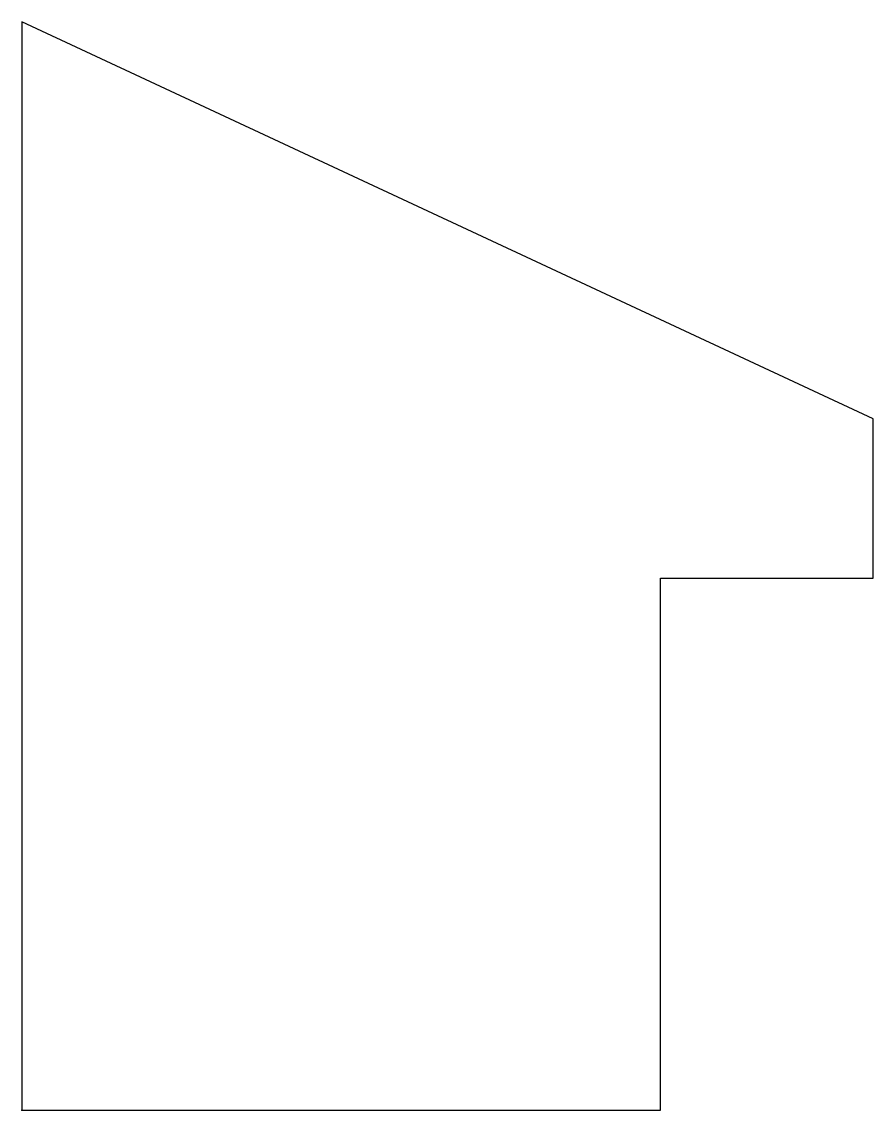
# Model space of a CAD drawing. Header units: inches. Extents: x 0 to 1, y 0 to 1.28.
import ezdxf

# ---------------------------------------------------------------- set-up
doc = ezdxf.new("R2010")
doc.units = ezdxf.units.IN
doc.layers.get('0').update_dxf_attribs({"linetype": 'CONTINUOUS'})

msp = doc.modelspace()

# ---------------------------------------------------------------- linework, layer by layer
msp.add_lwpolyline([(0, 0), (0.75, 0), (0.75, 0.625), (1, 0.625), (1, 0.8125), (0, 1.2788)], close=True)
msp.add_point((0, 0))

doc.saveas('drawing.dxf')
